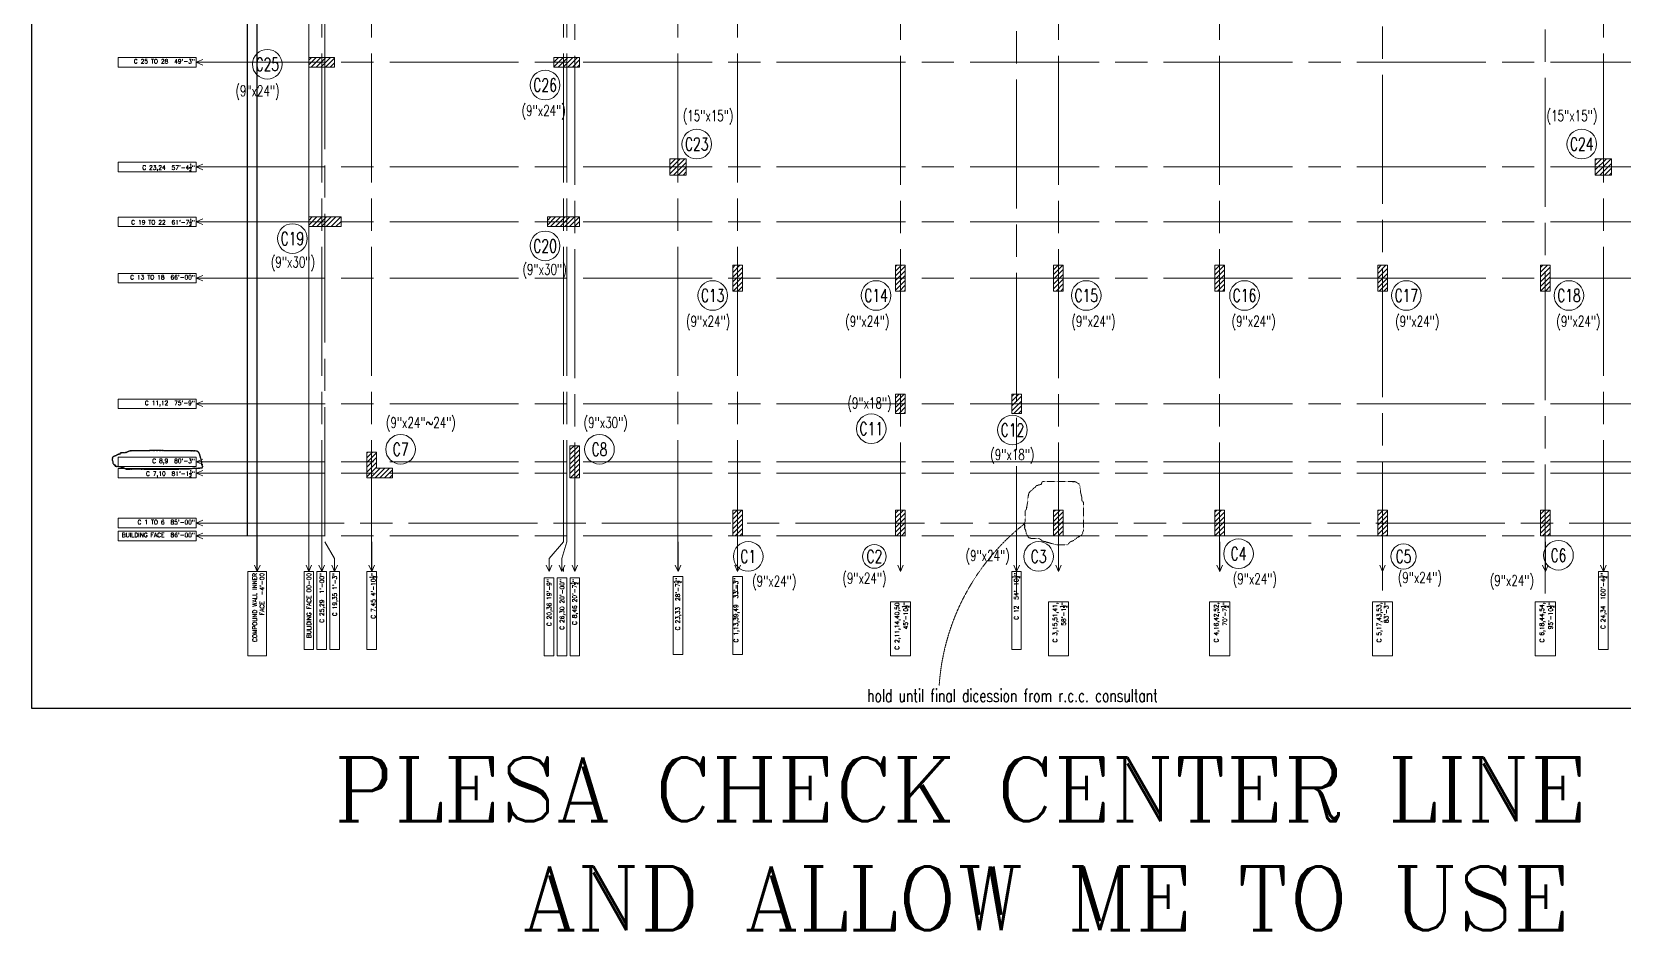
# Model space of a CAD drawing. Header units: inches. Extents: x 61991 to 161106, y 29687 to 64402.
# Drawn here: x 63427 to 64908, y 44312 to 45148 of the extents above; entities that cross this region are included whole.
import ezdxf
from ezdxf.enums import TextEntityAlignment as Align

# ---------------------------------------------------------------- set-up
doc = ezdxf.new("R2010")
doc.units = ezdxf.units.IN
doc.header["$MEASUREMENT"] = 0
doc.linetypes.add('ACAD_ISO08W100', pattern=[36, 24, -3, 6, -3])
doc.linetypes.add('DASHED2', pattern=[0.375, 0.25, -0.125])
doc.layers.add('BAL', color=7, linetype='DASHED2', lineweight=15)
doc.layers.add('S-BEAM', color=7, linetype='Continuous', lineweight=15)
doc.styles.add('romanc.shx', font='romanc.shx')
doc.styles.add('ROMANS', font='R.SHX', dxfattribs={"width": 0.7})
pattern_1 = [(45, (-1877510.3718, 524229.6493), (-2.209708691, 2.209708691), [])]

msp = doc.modelspace()

# ---------------------------------------------------------------- hatches: boundary and pattern name
at = {"layer": 'S-BEAM'}
h = msp.add_hatch(dxfattribs=at)
h.set_pattern_fill('ANSI31', color=256, scale=25)
h.set_pattern_definition(pattern_1)
h.paths.add_polyline_path([(63708.61969, 45124.32113), (63708.61969, 45115.32113), (63684.61969, 45115.32113), (63684.61969, 45124.32113)])
h = msp.add_hatch(dxfattribs=at)
h.set_pattern_fill('ANSI31', color=256, scale=25)
h.set_pattern_definition(pattern_1)
h.paths.add_polyline_path([(63936.61969, 45124.32113), (63936.61969, 45115.32113), (63912.61969, 45115.32113), (63912.61969, 45124.32113)])
h = msp.add_hatch(dxfattribs=at)
h.set_pattern_fill('ANSI31', color=256, scale=25)
h.set_pattern_definition(pattern_1)
h.paths.add_polyline_path([(64035.61969, 45014.82113), (64020.61969, 45014.82113), (64020.61969, 45029.82113), (64035.61969, 45029.82113)])
h = msp.add_hatch(dxfattribs=at)
h.set_pattern_fill('ANSI31', color=256, scale=25)
h.set_pattern_definition(pattern_1)
h.paths.add_polyline_path([(64881.61969, 45014.82113), (64896.61969, 45014.82113), (64896.61969, 45029.82113), (64881.61969, 45029.82113)])
h = msp.add_hatch(dxfattribs=at)
h.set_pattern_fill('ANSI31', color=256, scale=25)
h.set_pattern_definition([(45, (-1877732.3718, 524229.6493), (-2.209708691, 2.209708691), [])])
h.paths.add_polyline_path([(63714.61969, 44975.82113), (63714.61969, 44966.82113), (63684.61969, 44966.82113), (63684.61969, 44975.82113)])
h = msp.add_hatch(dxfattribs=at)
h.set_pattern_fill('ANSI31', color=256, scale=25)
h.set_pattern_definition(pattern_1)
h.paths.add_polyline_path([(63936.61969, 44975.82113), (63936.61969, 44966.82113), (63906.61969, 44966.82113), (63906.61969, 44975.82113)])
h = msp.add_hatch(dxfattribs=at)
h.set_pattern_fill('ANSI31', color=256, scale=25)
h.set_pattern_definition(pattern_1)
h.paths.add_polyline_path([(64079.11969, 44906.82113), (64088.11969, 44906.82113), (64088.11969, 44930.82113), (64079.11969, 44930.82113)])
h = msp.add_hatch(dxfattribs=at)
h.set_pattern_fill('ANSI31', color=256, scale=25)
h.set_pattern_definition(pattern_1)
h.paths.add_polyline_path([(64230.61969, 44906.82113), (64239.61969, 44906.82113), (64239.61969, 44930.82113), (64230.61969, 44930.82113)])
h = msp.add_hatch(dxfattribs=at)
h.set_pattern_fill('ANSI31', color=256, scale=25)
h.set_pattern_definition(pattern_1)
h.paths.add_polyline_path([(64377.61969, 44906.82113), (64386.61969, 44906.82113), (64386.61969, 44930.82113), (64377.61969, 44930.82113)])
h = msp.add_hatch(dxfattribs=at)
h.set_pattern_fill('ANSI31', color=256, scale=25)
h.set_pattern_definition(pattern_1)
h.paths.add_polyline_path([(64527.61969, 44906.82113), (64536.61969, 44906.82113), (64536.61969, 44930.82113), (64527.61969, 44930.82113)])
h = msp.add_hatch(dxfattribs=at)
h.set_pattern_fill('ANSI31', color=256, scale=25)
h.set_pattern_definition(pattern_1)
h.paths.add_polyline_path([(64679.11969, 44906.82113), (64688.11969, 44906.82113), (64688.11969, 44930.82113), (64679.11969, 44930.82113)])
h = msp.add_hatch(dxfattribs=at)
h.set_pattern_fill('ANSI31', color=256, scale=25)
h.set_pattern_definition(pattern_1)
h.paths.add_polyline_path([(64830.61969, 44906.82113), (64839.61969, 44906.82113), (64839.61969, 44930.82113), (64830.61969, 44930.82113)])
h = msp.add_hatch(dxfattribs=at)
h.set_pattern_fill('ANSI31', color=256, scale=25)
h.set_pattern_definition([(45, (-1877657.3718, 524229.6493), (-2.209708691, 2.209708691), [])])
h.paths.add_polyline_path([(64230.61969, 44792.82113), (64239.61969, 44792.82113), (64239.61969, 44810.82113), (64230.61969, 44810.82113)])
h = msp.add_hatch(dxfattribs=at)
h.set_pattern_fill('ANSI31', color=256, scale=25)
h.set_pattern_definition([(45, (-1877546.3718, 524229.6493), (-2.209708691, 2.209708691), [])])
h.paths.add_polyline_path([(64347.61969, 44792.82113), (64338.61969, 44792.82113), (64338.61969, 44810.82113), (64347.61969, 44810.82113)])
h = msp.add_hatch(dxfattribs=at)
h.set_pattern_fill('ANSI31', color=256, scale=25)
h.set_pattern_definition([(45, (-1877662.0392, 524289.6493), (-2.209708691, 2.209708691), [])])
h.paths.add_polyline_path([(63927.61969, 44732.82113), (63936.61969, 44732.82113), (63936.61969, 44762.82113), (63927.61969, 44762.82113)])
h = msp.add_hatch(dxfattribs=at)
h.set_pattern_fill('ANSI31', color=256, scale=25)
h.set_pattern_definition(pattern_1)
h.paths.add_polyline_path([(63747.61969, 44756.82113), (63738.61969, 44756.82113), (63738.61969, 44732.82113), (63762.61969, 44732.82113), (63762.61969, 44741.82113), (63747.61969, 44741.82113)])
h = msp.add_hatch(dxfattribs=at)
h.set_pattern_fill('ANSI31', color=256, scale=25)
h.set_pattern_definition(pattern_1)
h.paths.add_polyline_path([(64079.11969, 44678.82113), (64088.11969, 44678.82113), (64088.11969, 44702.82113), (64079.11969, 44702.82113)])
h = msp.add_hatch(dxfattribs=at)
h.set_pattern_fill('ANSI31', color=256, scale=25)
h.set_pattern_definition(pattern_1)
h.paths.add_polyline_path([(64230.61969, 44678.82113), (64239.61969, 44678.82113), (64239.61969, 44702.82113), (64230.61969, 44702.82113)])
h = msp.add_hatch(dxfattribs=at)
h.set_pattern_fill('ANSI31', color=256, scale=25)
h.set_pattern_definition(pattern_1)
h.paths.add_polyline_path([(64377.61969, 44678.82113), (64386.61969, 44678.82113), (64386.61969, 44702.82113), (64377.61969, 44702.82113)])
h = msp.add_hatch(dxfattribs=at)
h.set_pattern_fill('ANSI31', color=256, scale=25)
h.set_pattern_definition(pattern_1)
h.paths.add_polyline_path([(64527.61969, 44678.82113), (64536.61969, 44678.82113), (64536.61969, 44702.82113), (64527.61969, 44702.82113)])
h = msp.add_hatch(dxfattribs=at)
h.set_pattern_fill('ANSI31', color=256, scale=25)
h.set_pattern_definition(pattern_1)
h.paths.add_polyline_path([(64679.11969, 44678.82113), (64688.11969, 44678.82113), (64688.11969, 44702.82113), (64679.11969, 44702.82113)])
h = msp.add_hatch(dxfattribs=at)
h.set_pattern_fill('ANSI31', color=256, scale=25)
h.set_pattern_definition(pattern_1)
h.paths.add_polyline_path([(64830.61969, 44678.82113), (64839.61969, 44678.82113), (64839.61969, 44702.82113), (64830.61969, 44702.82113)])

# ---------------------------------------------------------------- linework, layer by layer
at = {"color": 2}
for p, q in [((63636.59191, 44645.72489), (63636.59191, 45847.85345)), ((63627.61969, 44678.82113), (63627.61969, 45815.82113)), ((63636.61969, 44678.82113), (63636.61969, 45806.82113))]:
    msp.add_line(p, q, dxfattribs=at)
msp.add_lwpolyline([(63426.89626, 45951.65047), (65463.27705, 45951.65047), (65463.27705, 44518.06848), (63426.89626, 44518.06848)], close=True)
at = {"layer": 'BAL', "color": 6, "flags": 128}
msp.add_lwpolyline([(64360.83985, 44723.90857, 0.52056705), (64360.0476, 44723.90857, 0.52056705), (64359.45726, 44723.32812, 0.52056705), (64358.93705, 44722.81662, 0.52056705), (64358.50988, 44722.39661, 0.52056705), (64358.03828, 44721.9329, 0.52056705), (64357.67903, 44721.57966, 0.52056705), (64357.23186, 44721.13998, 0.52056705), (64356.70967, 44720.83646, 0.52056705), (64356.24924, 44720.47985, 0.52056705), (64355.81638, 44720.1446, 0.52056705), (64355.40141, 44719.73311, 0.52056705), (64355.38193, 44719.29432, 0.52056705), (64354.82506, 44719.01611, 0.52056705), (64354.68252, 44718.31059, 0.52056705), (64354.55882, 44717.69838, 0.52056705), (64354.28845, 44717.12782, 0.52056705), (64354.21876, 44716.45247, 0.52056705), (64354.1343, 44715.63404, 0.52056705), (64354.04759, 44715.10538, 0.52056705), (64353.92515, 44714.35893, 0.52056705), (64353.79212, 44713.54797, 0.52056705), (64353.70474, 44713.01524, 0.52056705), (64353.70416, 44712.21654, 0.52056705), (64353.70378, 44711.69503, 0.52056705), (64353.70342, 44711.19046, 0.52056705), (64353.70294, 44710.53324, 0.52056705), (64353.4612, 44709.78165, 0.52056705), (64353.32359, 44709.07516, 0.52056705), (64353.18033, 44708.33964, 0.52056705), (64353.06376, 44707.74112, 0.52056705), (64352.90972, 44706.95029, 0.52056705), (64352.82176, 44706.43057, 0.52056705), (64352.707, 44705.75248, 0.52056705), (64352.59873, 44705.11276, 0.52056705), (64352.47872, 44704.40366, 0.52056705), (64352.30258, 44703.8356, 0.52056705), (64352.0952, 44703.16675, 0.52056705), (64351.79647, 44702.51628, 0.52056705), (64351.30836, 44702.18143, 0.52056705), (64351.23027, 44701.60313, 0.52056705), (64351.18351, 44701.25686, 0.52056705), (64351.18351, 44700.47788, 0.52056705), (64351.18351, 44699.70242, 0.52056705), (64351.18351, 44699.16054, 0.52056705), (64351.18351, 44698.56306, 0.52056705), (64351.18351, 44697.8394, 0.52056705), (64351.18351, 44697.24093, 0.52056705), (64351.18351, 44696.62878, 0.52056705), (64351.18351, 44696.00157, 0.52056705), (64351.18351, 44695.30439, 0.52056705), (64351.18351, 44694.5278, 0.52056705), (64351.18351, 44693.95649, 0.52056705), (64351.18351, 44693.42585, 0.52056705), (64351.18351, 44692.92571, 0.52056705), (64351.18351, 44692.27565, 0.52056705), (64350.79592, 44691.66011, 0.52056705), (64350.77413, 44691.05857, 0.52056705), (64350.76755, 44690.34852, 0.52056705), (64350.76505, 44689.80731, 0.52056705), (64350.76368, 44689.09358, 0.52056705), (64350.76368, 44688.45804, 0.52056705), (64350.76368, 44687.71238, 0.52056705), (64350.76368, 44687.41414, 0.52056705), (64350.76368, 44686.74106, 0.52056705), (64350.76368, 44686.11201, 0.52056705), (64350.92921, 44685.63309, 0.52056705), (64351.13539, 44685.03652, 0.52056705), (64351.48035, 44684.62467, 0.52056705), (64351.58649, 44684.13594, 0.52056705), (64351.74354, 44683.65553, 0.52056705), (64351.9087, 44683.15031, 0.52056705), (64352.17928, 44682.54812, 0.52056705), (64352.29237, 44681.75693, 0.52056705), (64352.40765, 44680.95047, 0.52056705), (64352.71367, 44680.50186, 0.52056705), (64353.01302, 44679.94546, 0.52056705), (64353.30552, 44679.37089, 0.52056705), (64353.61409, 44678.76475, 0.52056705), (64353.95466, 44678.09576, 0.52056705), (64354.34067, 44677.60368, 0.52056705), (64354.93384, 44677.21833, 0.52056705), (64355.5416, 44677.08094, 0.52056705), (64356.23074, 44676.821, 0.52056705), (64356.79517, 44676.60811, 0.52056705), (64357.30948, 44676.53285, 0.52056705), (64357.96129, 44676.52401, 0.52056705), (64358.49151, 44676.51682, 0.52056705), (64359.29797, 44676.51452, 0.52056705), (64359.81099, 44676.51306, 0.52056705), (64360.60614, 44676.5108, 0.52056705), (64361.14274, 44676.50927, 0.52056705), (64361.83665, 44676.50816, 0.52056705), (64362.62309, 44676.50786, 0.52056705), (64363.16526, 44676.50782, 0.52056705), (64363.94565, 44676.50776, 0.52056705), (64364.4949, 44676.2969, 0.52056705), (64365.05205, 44675.9336, 0.52056705), (64365.46968, 44675.58759, 0.52056705), (64366.05676, 44675.34779, 0.52056705), (64366.49324, 44675.0057, 0.52056705), (64366.71259, 44674.42369, 0.52056705), (64367.16681, 44674.19096, 0.52056705), (64367.84085, 44674.04743, 0.52056705), (64368.59229, 44673.88742, 0.52056705), (64369.29374, 44673.73806, 0.52056705), (64369.92811, 44673.60298, 0.52056705), (64370.57022, 44673.39724, 0.52056705), (64371.08431, 44673.23253, 0.52056705), (64371.77829, 44672.91452, 0.52056705), (64372.30825, 44672.85629, 0.52056705), (64372.99811, 44672.7805, 0.52056705), (64373.5445, 44672.58042, 0.52056705), (64374.16319, 44672.35387, 0.52056705), (64374.87916, 44672.00739, 0.52056705), (64375.55582, 44671.93572, 0.52056705), (64376.29036, 44671.91068, 0.52056705), (64377.0289, 44671.5614, 0.52056705), (64377.57847, 44671.48199, 0.52056705), (64378.2184, 44671.17625, 0.52056705), (64378.85518, 44670.86136, 0.52056705), (64379.64727, 44670.72321, 0.52056705), (64380.20502, 44670.70071, 0.52056705), (64380.90996, 44670.67227, 0.52056705), (64381.59324, 44670.64471, 0.52056705), (64382.32766, 44670.63815, 0.52056705), (64383.00942, 44670.63685, 0.52056705), (64383.5491, 44670.63581, 0.52056705), (64384.2686, 44670.63516, 0.52056705), (64384.83327, 44670.63511, 0.52056705), (64385.60751, 44670.6351, 0.52056705), (64386.29587, 44670.63509, 0.52056705), (64387.10409, 44670.63508, 0.52056705), (64387.61913, 44670.63508, 0.52056705), (64388.37025, 44670.63508, 0.52056705), (64388.8712, 44670.63508, 0.52056705), (64389.70029, 44670.63508, 0.52056705), (64390.39944, 44670.84946, 0.52056705), (64391.03174, 44671.04334, 0.52056705), (64391.27638, 44671.499, 0.52056705), (64391.64503, 44671.93147, 0.52056705), (64392.14721, 44672.52057, 0.52056705), (64392.57211, 44672.95818, 0.52056705), (64392.987, 44673.38549, 0.52056705), (64393.68548, 44673.67053, 0.52056705), (64394.31462, 44673.92728, 0.52056705), (64394.85927, 44674.14956, 0.52056705), (64395.44152, 44674.38717, 0.52056705), (64396.01957, 44674.62307, 0.52056705), (64396.45209, 44674.95902, 0.52056705), (64397.05138, 44675.42449, 0.52056705), (64397.48601, 44675.77061, 0.52056705), (64397.93071, 44676.12476, 0.52056705), (64398.50411, 44676.5814, 0.52056705), (64398.97032, 44676.95267, 0.52056705), (64399.36506, 44677.26702, 0.52056705), (64400.0336, 44677.60675, 0.52056705), (64400.55388, 44677.87113, 0.52056705), (64401.20399, 44678.20148, 0.52056705), (64401.87379, 44678.54185, 0.52056705), (64402.42274, 44678.8208, 0.52056705), (64403.03799, 44679.28793, 0.52056705), (64403.41903, 44679.76489, 0.52056705), (64403.83848, 44680.28994, 0.52056705), (64404.31028, 44680.88051, 0.52056705), (64404.41025, 44681.44038, 0.52056705), (64404.64566, 44682.20708, 0.52056705), (64404.84124, 44682.84408, 0.52056705), (64405.07808, 44683.61542, 0.52056705), (64405.28387, 44684.28566, 0.52056705), (64405.32367, 44684.98122, 0.52056705), (64405.33385, 44685.60413, 0.52056705), (64405.33619, 44686.40026, 0.52056705), (64405.33772, 44686.92256, 0.52056705), (64405.34006, 44687.71945, 0.52056705), (64405.34168, 44688.26844, 0.52056705), (64405.34187, 44688.88335, 0.52056705), (64405.34212, 44689.66945, 0.52056705), (64405.34234, 44690.36316, 0.52056705), (64405.34252, 44690.93151, 0.52056705), (64405.34275, 44691.65571, 0.52056705), (64405.34275, 44692.40152, 0.52056705), (64405.34275, 44692.95477, 0.52056705), (64405.34275, 44693.5844, 0.52056705), (64405.34275, 44694.34716, 0.52056705), (64405.34275, 44694.90366, 0.52056705), (64405.34275, 44695.45482, 0.52056705), (64405.34275, 44696.21325, 0.52056705), (64405.34277, 44697.02454, 0.52056705), (64405.34279, 44697.6834, 0.52056705), (64405.34281, 44698.46569, 0.52056705), (64405.34283, 44699.01029, 0.52056705), (64405.34284, 44699.67199, 0.52056705), (64405.34286, 44700.21942, 0.52056705), (64405.34286, 44700.92637, 0.52056705), (64405.34286, 44701.60635, 0.52056705), (64405.34286, 44702.13195, 0.52056705), (64405.34286, 44702.9434, 0.52056705), (64405.34287, 44703.60366, 0.52056705), (64405.34287, 44704.21996, 0.52056705), (64405.34287, 44704.73124, 0.52056705), (64405.34287, 44705.35156, 0.52056705), (64405.34287, 44705.87779, 0.52056705), (64405.34287, 44706.64717, 0.52056705), (64405.34287, 44707.29997, 0.52056705), (64405.34287, 44708.11244, 0.52056705), (64405.34287, 44708.85553, 0.52056705), (64405.34287, 44709.55482, 0.52056705), (64405.34287, 44710.35542, 0.52056705), (64404.61002, 44710.67509, 0.52056705), (64404.28223, 44711.34022, 0.52056705), (64403.96931, 44711.96862, 0.52056705), (64403.743, 44712.42311, 0.52056705), (64403.72031, 44713.18713, 0.52056705), (64403.70125, 44713.82904, 0.52056705), (64403.68484, 44714.38179, 0.52056705), (64403.6691, 44714.912, 0.52056705), (64403.41443, 44715.52653, 0.52056705), (64403.32595, 44716.17478, 0.52056705), (64403.25457, 44716.6978, 0.52056705), (64403.06475, 44717.47239, 0.52056705), (64402.92333, 44718.04948, 0.52056705), (64402.7537, 44718.73017, 0.52056705), (64402.57223, 44719.45834, 0.52056705), (64402.48862, 44720.21085, 0.52056705), (64402.4221, 44720.80963, 0.52056705), (64402.41374, 44721.46696, 0.52056705), (64402.40492, 44722.16053, 0.52056705), (64402.40435, 44722.74623, 0.52056705), (64402.11846, 44723.2517, 0.52056705), (64402.05178, 44723.99456, 0.52056705), (64402.02413, 44724.8174, 0.52056705), (64402.00441, 44725.40434, 0.52056705), (64401.76034, 44725.97057, 0.52056705), (64401.6489, 44726.46756, 0.52056705), (64401.31691, 44726.99196, 0.52056705), (64400.80097, 44727.22927, 0.52056705), (64400.11295, 44727.57071, 0.52056705), (64399.71088, 44727.90126, 0.52056705), (64399.28467, 44728.29925, 0.52056705), (64398.59403, 44728.71081, 0.52056705), (64398.06851, 44729.13405, 0.52056705), (64397.45017, 44729.16871, 0.52056705), (64396.6619, 44729.21291, 0.52056705), (64395.8847, 44729.25648, 0.52056705), (64395.30026, 44729.28925, 0.52056705), (64394.79904, 44729.31735, 0.52056705), (64394.14105, 44729.35424, 0.52056705), (64393.53692, 44729.3575, 0.52056705), (64392.94306, 44729.3607, 0.52056705), (64392.20949, 44729.36103, 0.52056705), (64391.46894, 44729.36137, 0.52056705), (64390.82057, 44729.36167, 0.52056705), (64390.16797, 44729.36169, 0.52056705), (64389.39777, 44729.36171, 0.52056705), (64388.79652, 44729.36173, 0.52056705), (64388.14927, 44729.36175, 0.52056705), (64387.35471, 44729.36175, 0.52056705), (64386.71145, 44729.36175, 0.52056705), (64386.13054, 44729.36175, 0.52056705), (64385.37572, 44729.36175, 0.52056705), (64384.87264, 44729.36175, 0.52056705), (64384.29106, 44729.36175, 0.52056705), (64383.4696, 44729.36175, 0.52056705), (64382.93455, 44729.36175, 0.52056705), (64382.31286, 44729.36175, 0.52056705), (64381.70959, 44729.36175, 0.52056705), (64380.99196, 44729.36175, 0.52056705), (64380.34054, 44729.36175, 0.52056705), (64379.5388, 44729.36175, 0.52056705), (64378.91489, 44729.36175, 0.52056705), (64378.13611, 44729.36175, 0.52056705), (64377.51327, 44729.36175, 0.52056705), (64377.01242, 44729.36175, 0.52056705), (64376.20992, 44729.36175, 0.52056705), (64375.40284, 44729.36175, 0.52056705), (64374.70276, 44729.36175, 0.52056705), (64373.88287, 44729.36175, 0.52056705), (64373.19094, 44729.36175, 0.52056705), (64372.51835, 44729.36175, 0.52056705), (64371.94659, 44729.36175, 0.52056705), (64371.27535, 44729.36175, 0.52056705), (64370.73011, 44729.36175, 0.52056705), (64370.16955, 44729.36175, 0.52056705), (64369.52555, 44729.36175, 0.52056705), (64368.78929, 44729.36175, 0.52056705), (64368.08474, 44729.36175, 0.52056705), (64367.44372, 44729.07789, 0.52056705), (64366.87109, 44728.97094, 0.52056705), (64366.73438, 44728.19815, 0.52056705), (64366.49407, 44727.46248, 0.52056705), (64366.13921, 44726.79454, 0.52056705), (64365.76463, 44726.41688, 0.52056705), (64365.29568, 44726.62778, 0.52056705), (64364.56688, 44726.36989, 0.52056705), (64364.05246, 44726.25821, 0.52056705), (64363.40201, 44726.02736, 0.52056705), (64362.72768, 44725.83428, 0.52056705), (64362.05688, 44725.6601, 0.52056705), (64361.36722, 44725.20236, 0.52056705), (64360.86767, 44724.72112, 0.52056705)], format="xyb", close=True, dxfattribs=at)
at = {"layer": 'BAL'}
msp.add_arc((64479.93982, 44525.71175), 209.26238, 128.11735542, 176.29126528, dxfattribs=at)
at = {"layer": 'Defpoints', "color": 6, "flags": 128}
msp.add_lwpolyline([(63508.15826, 44754.65182, 0.52056705), (63507.34643, 44754.65182, 0.52056705), (63506.86953, 44754.20993, 0.52056705), (63506.17826, 44754.18082, 0.52056705), (63505.56865, 44753.64797, 0.52056705), (63505.13655, 44753.36106, 0.52056705), (63504.44372, 44753.16104, 0.52056705), (63503.85895, 44752.9171, 0.52056705), (63503.20651, 44752.73789, 0.52056705), (63502.63574, 44752.42302, 0.52056705), (63502.17342, 44752.05372, 0.52056705), (63502.02952, 44751.73148, 0.52056705), (63501.94045, 44750.93125, 0.52056705), (63501.85656, 44750.25523, 0.52056705), (63501.84255, 44749.46256, 0.52056705), (63501.97638, 44748.97338, 0.52056705), (63502.16804, 44748.39768, 0.52056705), (63502.36212, 44747.81471, 0.52056705), (63502.36212, 44747.03166, 0.52056705), (63502.77734, 44746.31954, 0.52056705), (63503.09429, 44745.57604, 0.52056705), (63503.65316, 44745.10487, 0.52056705), (63504.21779, 44744.9669, 0.52056705), (63504.74797, 44744.58346, 0.52056705), (63504.22486, 44744.14849, 0.52056705), (63504.89354, 44743.93771, 0.52056705), (63505.50744, 44743.74419, 0.52056705), (63506.2293, 44743.74419, 0.52056705), (63506.74235, 44743.74419, 0.52056705), (63507.41215, 44743.64369, 0.52056705), (63507.98653, 44743.55751, 0.52056705), (63508.48795, 44743.48227, 0.52056705), (63509.29896, 44743.32193, 0.52056705), (63510.01709, 44743.17994, 0.52056705), (63510.71383, 44742.99838, 0.52056705), (63511.21915, 44742.84399, 0.52056705), (63511.8815, 44742.69558, 0.52056705), (63512.51007, 44742.39108, 0.52056705), (63513.21005, 44741.98399, 0.52056705), (63513.76705, 44741.6271, 0.52056705), (63514.30375, 44741.34928, 0.52056705), (63514.89306, 44741.1251, 0.52056705), (63515.70883, 44741.25221, 0.52056705), (63516.44104, 44741.26642, 0.52056705), (63517.15386, 44741.26886, 0.52056705), (63517.76786, 44741.26892, 0.52056705), (63518.52134, 44741.26893, 0.52056705), (63519.07007, 44741.26893, 0.52056705), (63519.8546, 44741.41932, 0.52056705), (63520.65578, 44741.49774, 0.52056705), (63521.33265, 44741.564, 0.52056705), (63521.99276, 44741.56765, 0.52056705), (63522.57279, 44741.56904, 0.52056705), (63523.33042, 44741.56975, 0.52056705), (63524.03695, 44741.56989, 0.52056705), (63524.71551, 44741.57003, 0.52056705), (63525.36545, 44741.57017, 0.52056705), (63525.93269, 44741.57018, 0.52056705), (63526.61313, 44741.43187, 0.52056705), (63527.33962, 44741.28654, 0.52056705), (63527.94741, 44741.27106, 0.52056705), (63528.5284, 44741.26958, 0.52056705), (63529.20908, 44741.26895, 0.52056705), (63529.84448, 44741.26894, 0.52056705), (63530.4098, 44741.26893, 0.52056705), (63530.96179, 44741.26893, 0.52056705), (63531.61332, 44741.26893, 0.52056705), (63532.13408, 44741.22262, 0.52056705), (63532.6407, 44741.17758, 0.52056705), (63533.2373, 44741.12453, 0.52056705), (63533.74666, 44741.12226, 0.52056705), (63534.49157, 44741.11894, 0.52056705), (63535.24164, 44741.11869, 0.52056705), (63535.79934, 44741.1185, 0.52056705), (63536.37419, 44741.1183, 0.52056705), (63537.06464, 44741.11824, 0.52056705), (63537.65073, 44741.11819, 0.52056705), (63538.39675, 44741.11818, 0.52056705), (63539.21511, 44741.11817, 0.52056705), (63540.02714, 44741.11817, 0.52056705), (63540.72991, 44741.11817, 0.52056705), (63541.4586, 44741.11817, 0.52056705), (63542.26987, 44741.11817, 0.52056705), (63542.77315, 44741.11817, 0.52056705), (63543.28396, 44741.11817, 0.52056705), (63544.03796, 44741.11817, 0.52056705), (63544.61063, 44741.11817, 0.52056705), (63545.16078, 44741.11817, 0.52056705), (63545.72847, 44741.11817, 0.52056705), (63546.52689, 44741.11817, 0.52056705), (63547.19841, 44741.11817, 0.52056705), (63547.75406, 44741.11817, 0.52056705), (63548.36398, 44741.11817, 0.52056705), (63548.93498, 44741.11817, 0.52056705), (63549.70472, 44741.11817, 0.52056705), (63550.41649, 44741.11817, 0.52056705), (63551.12977, 44741.11817, 0.52056705), (63551.82383, 44741.11817, 0.52056705), (63552.40026, 44741.11817, 0.52056705), (63553.02822, 44741.11817, 0.52056705), (63553.75196, 44741.11817, 0.52056705), (63554.5736, 44741.11817, 0.52056705), (63555.3224, 44741.11817, 0.52056705), (63555.95248, 44741.11817, 0.52056705), (63556.47936, 44741.11817, 0.52056705), (63557.00172, 44741.11817, 0.52056705), (63557.78122, 44741.11817, 0.52056705), (63558.33013, 44741.11817, 0.52056705), (63558.91888, 44741.11817, 0.52056705), (63559.58727, 44741.11817, 0.52056705), (63560.23383, 44741.11817, 0.52056705), (63560.98599, 44741.11817, 0.52056705), (63561.70174, 44741.11817, 0.52056705), (63562.29841, 44741.11817, 0.52056705), (63562.92392, 44741.11817, 0.52056705), (63563.68375, 44741.23856, 0.52056705), (63564.43106, 44741.35697, 0.52056705), (63565.09416, 44741.39854, 0.52056705), (63565.85323, 44741.41319, 0.52056705), (63566.44627, 44741.41591, 0.52056705), (63566.98048, 44741.41837, 0.52056705), (63567.49569, 44741.41946, 0.52056705), (63568.15154, 44741.41954, 0.52056705), (63568.81827, 44741.41956, 0.52056705), (63569.56793, 44741.41956, 0.52056705), (63570.26528, 44741.41956, 0.52056705), (63571.04568, 44741.41956, 0.52056705), (63571.72232, 44741.56166, 0.52056705), (63572.54949, 44741.5681, 0.52056705), (63573.1403, 44741.56952, 0.52056705), (63573.76984, 44741.57, 0.52056705), (63574.27357, 44741.70659, 0.52056705), (63574.99567, 44741.71742, 0.52056705), (63575.61035, 44741.72057, 0.52056705), (63576.16697, 44741.82215, 0.52056705), (63576.78973, 44741.99444, 0.52056705), (63577.46342, 44742.0864, 0.52056705), (63578.14281, 44742.14051, 0.52056705), (63578.86337, 44742.1636, 0.52056705), (63579.42931, 44742.16678, 0.52056705), (63580.11796, 44742.17065, 0.52056705), (63580.67801, 44742.17211, 0.52056705), (63581.4518, 44742.17276, 0.52056705), (63582.27638, 44742.17285, 0.52056705), (63582.8203, 44742.17285, 0.52056705), (63583.5224, 44742.29652, 0.52056705), (63584.13542, 44742.31846, 0.52056705), (63584.86437, 44742.32349, 0.52056705), (63585.46459, 44742.46909, 0.52056705), (63585.73512, 44743.10494, 0.52056705), (63585.66427, 44743.84374, 0.52056705), (63585.27914, 44744.55805, 0.52056705), (63585.12395, 44745.1575, 0.52056705), (63584.97832, 44745.72005, 0.52056705), (63584.88805, 44746.49434, 0.52056705), (63584.88805, 44747.25434, 0.52056705), (63584.88805, 44747.98642, 0.52056705), (63584.63332, 44748.53838, 0.52056705), (63584.51199, 44749.05596, 0.52056705), (63584.47203, 44749.59439, 0.52056705), (63584.24931, 44750.32396, 0.52056705), (63584.0281, 44751.04856, 0.52056705), (63583.8621, 44751.69474, 0.52056705), (63583.6834, 44752.39035, 0.52056705), (63583.33039, 44752.99032, 0.52056705), (63583.11695, 44753.76568, 0.52056705), (63582.95466, 44754.27526, 0.52056705), (63582.78647, 44755.05998, 0.52056705), (63582.52952, 44755.60597, 0.52056705), (63582.29225, 44756.18425, 0.52056705), (63581.79342, 44756.70645, 0.52056705), (63581.43089, 44757.0724, 0.52056705), (63580.96564, 44757.53731, 0.52056705), (63580.45418, 44757.66751, 0.52056705), (63579.83491, 44757.79505, 0.52056705), (63579.33188, 44757.8399, 0.52056705), (63578.80936, 44757.84134, 0.52056705), (63577.99515, 44757.84242, 0.52056705), (63577.33804, 44757.84246, 0.52056705), (63576.51964, 44757.84247, 0.52056705), (63576.0017, 44757.84248, 0.52056705), (63575.36796, 44757.84248, 0.52056705), (63574.82369, 44757.84248, 0.52056705), (63574.26356, 44757.84248, 0.52056705), (63573.74046, 44757.93616, 0.52056705), (63573.10871, 44757.9624, 0.52056705), (63572.54286, 44757.9859, 0.52056705), (63571.84624, 44757.99063, 0.52056705), (63571.12008, 44757.99063, 0.52056705), (63570.58178, 44757.99063, 0.52056705), (63569.86285, 44757.99063, 0.52056705), (63569.29965, 44757.99063, 0.52056705), (63568.62479, 44757.99063, 0.52056705), (63567.81211, 44757.99063, 0.52056705), (63567.21488, 44757.99063, 0.52056705), (63566.62936, 44757.99063, 0.52056705), (63565.9876, 44757.99063, 0.52056705), (63565.16361, 44757.99063, 0.52056705), (63564.37695, 44757.99063, 0.52056705), (63563.58796, 44757.99063, 0.52056705), (63562.93728, 44757.99063, 0.52056705), (63562.2417, 44757.99063, 0.52056705), (63561.41393, 44757.99063, 0.52056705), (63560.73871, 44757.99176, 0.52056705), (63560.00677, 44757.99298, 0.52056705), (63559.40067, 44757.99298, 0.52056705), (63558.86986, 44757.99298, 0.52056705), (63558.27027, 44757.99298, 0.52056705), (63557.64441, 44757.99298, 0.52056705), (63556.91426, 44757.99298, 0.52056705), (63556.22396, 44757.99298, 0.52056705), (63555.56496, 44757.99298, 0.52056705), (63554.87912, 44757.99298, 0.52056705), (63554.32873, 44757.99317, 0.52056705), (63553.59408, 44757.99317, 0.52056705), (63553.07028, 44757.99317, 0.52056705), (63552.46161, 44757.99317, 0.52056705), (63551.73374, 44757.99321, 0.52056705), (63551.15213, 44757.99323, 0.52056705), (63550.639, 44757.99324, 0.52056705), (63549.93412, 44757.99324, 0.52056705), (63549.2936, 44758.11518, 0.52056705), (63548.68947, 44758.13434, 0.52056705), (63547.942, 44758.14223, 0.52056705), (63547.25482, 44758.14329, 0.52056705), (63546.4578, 44758.14385, 0.52056705), (63545.74858, 44758.14387, 0.52056705), (63545.09061, 44758.14387, 0.52056705), (63544.40123, 44758.14387, 0.52056705), (63543.70547, 44758.14387, 0.52056705), (63543.0266, 44758.14387, 0.52056705), (63542.39105, 44758.14387, 0.52056705), (63541.57702, 44758.14387, 0.52056705), (63540.90847, 44758.14387, 0.52056705), (63540.10465, 44758.14387, 0.52056705), (63539.59422, 44758.14387, 0.52056705), (63538.97289, 44758.14387, 0.52056705), (63538.21547, 44758.14387, 0.52056705), (63537.55066, 44758.14387, 0.52056705), (63536.94602, 44758.14387, 0.52056705), (63536.15258, 44758.06554, 0.52056705), (63535.44285, 44757.99547, 0.52056705), (63534.74463, 44757.99547, 0.52056705), (63534.03711, 44757.99547, 0.52056705), (63533.21347, 44757.99338, 0.52056705), (63532.45694, 44757.99331, 0.52056705), (63531.67785, 44757.99331, 0.52056705), (63530.94012, 44757.99331, 0.52056705), (63530.1123, 44757.99331, 0.52056705), (63529.42262, 44757.99331, 0.52056705), (63528.64036, 44757.99326, 0.52056705), (63527.88907, 44757.99324, 0.52056705), (63527.11372, 44757.99324, 0.52056705), (63526.40337, 44757.99324, 0.52056705), (63525.7466, 44757.99324, 0.52056705), (63524.98724, 44757.99324, 0.52056705), (63524.42456, 44757.99324, 0.52056705), (63523.91015, 44757.99324, 0.52056705), (63523.226, 44757.99324, 0.52056705), (63522.57106, 44757.99324, 0.52056705), (63521.79774, 44757.99324, 0.52056705), (63521.09876, 44757.99324, 0.52056705), (63520.32326, 44757.99324, 0.52056705), (63519.62513, 44757.85044, 0.52056705), (63518.9003, 44757.84433, 0.52056705), (63518.167, 44757.7294, 0.52056705), (63517.38815, 44757.55552, 0.52056705), (63516.78155, 44757.32143, 0.52056705), (63516.32605, 44757.11519, 0.52056705), (63515.82353, 44756.91243, 0.52056705), (63515.1374, 44756.52863, 0.52056705), (63514.4767, 44756.3408, 0.52056705), (63513.87607, 44756.1902, 0.52056705), (63513.09755, 44756.1902, 0.52056705), (63512.37985, 44756.1902, 0.52056705), (63511.77388, 44756.1902, 0.52056705), (63511.00618, 44756.1902, 0.52056705), (63510.50064, 44756.1902, 0.52056705), (63509.81072, 44756.1902, 0.52056705), (63509.81072, 44755.60279, 0.52056705), (63509.00588, 44755.60279, 0.52056705), (63509.00588, 44754.84037, 0.52056705)], format="xyb", close=True, dxfattribs=at)
at = {"layer": 'S-BEAM', "color": 8, "linetype": 'ACAD_ISO08W100', "ltscale": 5}
for p, q in [((64343.09191, 44623.82015), (64343.09191, 45875.33687)), ((63696.59191, 45847.85345), (63696.59191, 44645.71422)), ((63699.59191, 44678.82113), (63699.59191, 45847.85345)), ((63743.09191, 45847.85345), (63743.09191, 44645.71422)), ((63921.59191, 45847.85345), (63921.59191, 44673.24589)), ((63924.59191, 45847.85345), (63924.59191, 44673.18191)), ((63932.09191, 44645.71422), (63932.09191, 45847.85345)), ((64028.09191, 45847.85345), (64028.09191, 44645.71422)), ((64083.59191, 45847.85345), (64083.59191, 44624.65471)), ((64235.09191, 44645.79445), (64235.09191, 45847.85345)), ((64382.09191, 44645.79445), (64382.09191, 45847.85345)), ((64532.09191, 44645.79445), (64532.09191, 45847.85345)), ((64683.59191, 44627.9887), (64683.59191, 45847.85345)), ((64835.09191, 44625.2385), (64835.09191, 45847.85345)), ((64889.09191, 45847.85345), (64889.09191, 44645.77874)), ((63579.8614, 45119.82113), (65337.36226, 45119.82113)), ((63585.87711, 45122.40387), (63579.87711, 45119.82113)), ((63579.87711, 45119.82113), (63591.87711, 45119.82113)), ((63585.87711, 45117.2384), (63579.87711, 45119.82113)), ((63579.8614, 45022.32113), (65337.36226, 45022.32113)), ((63585.87711, 45024.90387), (63579.87711, 45022.32113)), ((63579.87711, 45022.32113), (63591.87711, 45022.32113)), ((63585.87711, 45019.7384), (63579.87711, 45022.32113)), ((63579.8614, 44971.32113), (65337.36226, 44971.32113)), ((63585.87711, 44973.90387), (63579.87711, 44971.32113)), ((63579.87711, 44971.32113), (63591.87711, 44971.32113)), ((63585.87711, 44968.7384), (63579.87711, 44971.32113)), ((63579.8614, 44918.82113), (65337.36226, 44918.82113)), ((63585.87711, 44921.40387), (63579.87711, 44918.82113)), ((63579.87711, 44918.82113), (63591.87711, 44918.82113)), ((63585.87711, 44916.2384), (63579.87711, 44918.82113)), ((63585.87711, 44804.40387), (63579.87711, 44801.82113)), ((63579.8614, 44801.82113), (65337.36226, 44801.82113)), ((63579.87711, 44801.82113), (63591.87711, 44801.82113)), ((63585.87711, 44799.2384), (63579.87711, 44801.82113)), ((63579.8614, 44747.82113), (65337.36226, 44747.82113)), ((63585.87711, 44750.40387), (63579.87711, 44747.82113)), ((63579.87711, 44747.82113), (63591.87711, 44747.82113)), ((63585.87711, 44745.2384), (63579.87711, 44747.82113)), ((63579.8614, 44737.32113), (65337.36226, 44737.32113)), ((63585.87711, 44739.90387), (63579.87711, 44737.32113)), ((63579.87711, 44737.32113), (63591.87711, 44737.32113)), ((63585.87711, 44734.7384), (63579.87711, 44737.32113)), ((65337.36226, 44690.82113), (63579.8614, 44690.82113)), ((63585.87711, 44693.40387), (63579.87711, 44690.82113)), ((63579.87711, 44690.82113), (63591.87711, 44690.82113)), ((63585.87711, 44688.2384), (63579.87711, 44690.82113)), ((63579.8614, 44678.82113), (65337.36226, 44678.82113)), ((63585.87711, 44681.40387), (63579.87711, 44678.82113)), ((63579.87711, 44678.82113), (63591.87711, 44678.82113)), ((63585.87711, 44676.2384), (63579.87711, 44678.82113)), ((63708.61969, 44657.72993), (63699.61969, 44673.27787)), ((63908.11969, 44657.72993), (63921.61969, 44673.27787)), ((63920.11969, 44657.72993), (63924.61969, 44673.27787)), ((63636.61969, 44645.72993), (63636.61969, 44657.72993)), ((63684.61969, 44645.72993), (63684.61969, 44657.72993)), ((63696.61969, 44645.72993), (63696.61969, 44657.72993)), ((63708.61969, 44645.72993), (63708.61969, 44657.72993)), ((63743.11969, 44645.72993), (63743.11969, 44657.72993)), ((63908.11969, 44645.72993), (63908.11969, 44657.72993)), ((63908.11969, 44645.72993), (63908.11969, 44657.72993)), ((63920.11969, 44645.72993), (63920.11969, 44657.72993)), ((63920.11969, 44645.72993), (63920.11969, 44657.72993)), ((63932.11969, 44645.72993), (63932.11969, 44657.72993)), ((64028.11969, 44645.72993), (64028.11969, 44657.72993)), ((64083.61969, 44645.72993), (64083.61969, 44657.72993)), ((64235.11969, 44645.72993), (64235.11969, 44657.72993)), ((64343.14746, 44645.72993), (64343.14746, 44657.72993)), ((64382.11969, 44645.72993), (64382.11969, 44657.72993)), ((64532.11969, 44645.72993), (64532.11969, 44657.72993)), ((64683.61969, 44645.72993), (64683.61969, 44657.72993)), ((64835.11969, 44645.72993), (64835.11969, 44657.72993)), ((64889.11969, 44645.72993), (64889.11969, 44657.72993)), ((63634.03695, 44651.72993), (63636.61969, 44645.72993)), ((63639.20242, 44651.72993), (63636.61969, 44645.72993)), ((63682.03695, 44651.72993), (63684.61969, 44645.72993)), ((63687.20242, 44651.72993), (63684.61969, 44645.72993)), ((63694.03695, 44651.72993), (63696.61969, 44645.72993)), ((63699.20242, 44651.72993), (63696.61969, 44645.72993)), ((63706.03695, 44651.72993), (63708.61969, 44645.72993)), ((63711.20242, 44651.72993), (63708.61969, 44645.72993)), ((63740.53695, 44651.72993), (63743.11969, 44645.72993)), ((63745.70242, 44651.72993), (63743.11969, 44645.72993)), ((63905.53695, 44651.72993), (63908.11969, 44645.72993)), ((63905.53695, 44651.72993), (63908.11969, 44645.72993)), ((63910.70242, 44651.72993), (63908.11969, 44645.72993)), ((63910.70242, 44651.72993), (63908.11969, 44645.72993)), ((63917.53695, 44651.72993), (63920.11969, 44645.72993)), ((63917.53695, 44651.72993), (63920.11969, 44645.72993)), ((63922.70242, 44651.72993), (63920.11969, 44645.72993)), ((63922.70242, 44651.72993), (63920.11969, 44645.72993)), ((63921.59191, 44649.15009), (63921.59191, 44645.71422)), ((63929.53695, 44651.72993), (63932.11969, 44645.72993)), ((63934.70242, 44651.72993), (63932.11969, 44645.72993)), ((64025.53695, 44651.72993), (64028.11969, 44645.72993)), ((64030.70242, 44651.72993), (64028.11969, 44645.72993)), ((64081.03695, 44651.72993), (64083.61969, 44645.72993)), ((64086.20242, 44651.72993), (64083.61969, 44645.72993)), ((64232.53695, 44651.72993), (64235.11969, 44645.72993)), ((64237.70242, 44651.72993), (64235.11969, 44645.72993)), ((64340.56473, 44651.72993), (64343.14746, 44645.72993)), ((64345.73019, 44651.72993), (64343.14746, 44645.72993)), ((64379.53695, 44651.72993), (64382.11969, 44645.72993)), ((64384.70242, 44651.72993), (64382.11969, 44645.72993)), ((64529.53695, 44651.72993), (64532.11969, 44645.72993)), ((64534.70242, 44651.72993), (64532.11969, 44645.72993)), ((64681.03695, 44651.72993), (64683.61969, 44645.72993)), ((64686.20242, 44651.72993), (64683.61969, 44645.72993)), ((64832.53695, 44651.72993), (64835.11969, 44645.72993)), ((64837.70242, 44651.72993), (64835.11969, 44645.72993)), ((64886.53695, 44651.72993), (64889.11969, 44645.72993)), ((64891.70242, 44651.72993), (64889.11969, 44645.72993))]:
    msp.add_line(p, q, dxfattribs=at)
at = {"layer": 'S-BEAM', "color": 8, "ltscale": 5}
msp.add_line((63684.59191, 44645.71422), (63684.59191, 45847.85345), dxfattribs=at)
at = {"layer": 'S-BEAM', "color": 1, "linetype": 'ACAD_ISO08W100', "ltscale": 5}
msp.add_line((63699.59191, 44645.71422), (63699.59191, 44645.72993), dxfattribs=at)
at = {"layer": 'S-BEAM'}
for points in [[(63507.17785, 45115.39477), (63579.87711, 45115.39477), (63579.87711, 45124.24749), (63507.17785, 45124.24749)], [(63708.61969, 45124.32113), (63708.61969, 45115.32113), (63684.61969, 45115.32113), (63684.61969, 45124.32113)], [(63936.61969, 45124.32113), (63936.61969, 45115.32113), (63912.61969, 45115.32113), (63912.61969, 45124.32113)], [(63507.17785, 45017.89477), (63579.87711, 45017.89477), (63579.87711, 45026.74749), (63507.17785, 45026.74749)], [(64020.61969, 45014.82113), (64035.61969, 45014.82113), (64035.61969, 45029.82113), (64020.61969, 45029.82113)], [(64881.61969, 45014.82113), (64896.61969, 45014.82113), (64896.61969, 45029.82113), (64881.61969, 45029.82113)], [(63507.17785, 44966.89477), (63579.87711, 44966.89477), (63579.87711, 44975.74749), (63507.17785, 44975.74749)], [(63684.61969, 44975.82113), (63684.61969, 44966.82113), (63714.61969, 44966.82113), (63714.61969, 44975.82113)], [(63906.61969, 44975.82113), (63906.61969, 44966.82113), (63936.61969, 44966.82113), (63936.61969, 44975.82113)], [(63507.17785, 44914.39477), (63579.87711, 44914.39477), (63579.87711, 44923.24749), (63507.17785, 44923.24749)], [(64079.11969, 44906.82113), (64088.11969, 44906.82113), (64088.11969, 44930.82113), (64079.11969, 44930.82113)], [(64230.61969, 44906.82113), (64239.61969, 44906.82113), (64239.61969, 44930.82113), (64230.61969, 44930.82113)], [(64377.61969, 44906.82113), (64386.61969, 44906.82113), (64386.61969, 44930.82113), (64377.61969, 44930.82113)], [(64527.61969, 44906.82113), (64536.61969, 44906.82113), (64536.61969, 44930.82113), (64527.61969, 44930.82113)], [(64679.11969, 44906.82113), (64688.11969, 44906.82113), (64688.11969, 44930.82113), (64679.11969, 44930.82113)], [(64830.61969, 44906.82113), (64839.61969, 44906.82113), (64839.61969, 44930.82113), (64830.61969, 44930.82113)], [(63507.17785, 44797.39477), (63579.87711, 44797.39477), (63579.87711, 44806.24749), (63507.17785, 44806.24749)], [(64230.61969, 44792.82113), (64239.61969, 44792.82113), (64239.61969, 44810.82113), (64230.61969, 44810.82113)], [(64347.61969, 44792.82113), (64338.61969, 44792.82113), (64338.61969, 44810.82113), (64347.61969, 44810.82113)], [(63927.61969, 44732.82113), (63936.61969, 44732.82113), (63936.61969, 44762.82113), (63927.61969, 44762.82113)], [(63507.17785, 44743.39477), (63579.87711, 44743.39477), (63579.87711, 44752.24749), (63507.17785, 44752.24749)], [(63507.17785, 44732.89477), (63579.87711, 44732.89477), (63579.87711, 44741.74749), (63507.17785, 44741.74749)], [(64079.11969, 44678.82113), (64088.11969, 44678.82113), (64088.11969, 44702.82113), (64079.11969, 44702.82113)], [(64230.61969, 44678.82113), (64239.61969, 44678.82113), (64239.61969, 44702.82113), (64230.61969, 44702.82113)], [(64377.61969, 44678.82113), (64386.61969, 44678.82113), (64386.61969, 44702.82113), (64377.61969, 44702.82113)], [(64527.61969, 44678.82113), (64536.61969, 44678.82113), (64536.61969, 44702.82113), (64527.61969, 44702.82113)], [(64679.11969, 44678.82113), (64688.11969, 44678.82113), (64688.11969, 44702.82113), (64679.11969, 44702.82113)], [(64830.61969, 44678.82113), (64839.61969, 44678.82113), (64839.61969, 44702.82113), (64830.61969, 44702.82113)], [(63507.17785, 44686.39477), (63579.87711, 44686.39477), (63579.87711, 44695.24749), (63507.17785, 44695.24749)], [(63507.17785, 44674.39477), (63579.87711, 44674.39477), (63579.87711, 44683.24749), (63507.17785, 44683.24749)], [(63628.01125, 44645.72993), (63628.01125, 44567.22021), (63645.22813, 44567.22021), (63645.22813, 44645.72993)], [(63689.04604, 44573.03066), (63689.04604, 44645.72993), (63680.19333, 44645.72993), (63680.19333, 44573.03066)], [(63701.04604, 44573.03066), (63701.04604, 44645.72993), (63692.19333, 44645.72993), (63692.19333, 44573.03066)], [(63713.04604, 44573.03066), (63713.04604, 44645.72993), (63704.19333, 44645.72993), (63704.19333, 44573.03066)], [(63747.54604, 44573.03066), (63747.54604, 44645.72993), (63738.69333, 44645.72993), (63738.69333, 44573.03066)], [(64032.54604, 44568.46358), (64032.54604, 44641.16285), (64023.69333, 44641.16285), (64023.69333, 44568.46358)], [(64088.04604, 44568.46358), (64088.04604, 44641.16285), (64079.19333, 44641.16285), (64079.19333, 44568.46358)], [(64347.54604, 44573.09518), (64347.54604, 44645.79445), (64338.69333, 44645.79445), (64338.69333, 44573.09518)], [(64893.51827, 44573.09518), (64893.51827, 44645.79445), (64884.66555, 44645.79445), (64884.66555, 44573.09518)], [(63912.54604, 44567.22021), (63912.54604, 44639.91947), (63903.69333, 44639.91947), (63903.69333, 44567.22021)], [(63924.54604, 44567.22021), (63924.54604, 44639.91947), (63915.69333, 44639.91947), (63915.69333, 44567.22021)], [(63936.54604, 44567.22021), (63936.54604, 44639.91947), (63927.69333, 44639.91947), (63927.69333, 44567.22021)], [(64244.53086, 44617.63404), (64225.76406, 44617.63404), (64225.76406, 44567.22021), (64244.53086, 44567.22021)], [(64391.50308, 44617.63404), (64372.73629, 44617.63404), (64372.73629, 44567.22021), (64391.50308, 44567.22021)], [(64541.47531, 44617.63404), (64522.70851, 44617.63404), (64522.70851, 44567.22021), (64541.47531, 44567.22021)], [(64693.00308, 44617.63404), (64674.23629, 44617.63404), (64674.23629, 44567.22021), (64693.00308, 44567.22021)], [(64844.50308, 44617.63404), (64825.73629, 44617.63404), (64825.73629, 44567.22021), (64844.50308, 44567.22021)]]:
    msp.add_lwpolyline(points, close=True, dxfattribs=at)
at = {"layer": 'S-BEAM', "color": 8, "linetype": 'ACAD_ISO08W100', "ltscale": 5}
for points in [[(63591.87711, 45119.82113), (63607.42506, 45119.82113)], [(63591.87711, 45022.32113), (63607.42506, 45022.32113)], [(63591.87711, 44971.32113), (63607.42506, 44971.32113)], [(63591.87711, 44918.82113), (63607.42506, 44918.82113)], [(63591.87711, 44801.82113), (63607.42506, 44801.82113)], [(63591.87711, 44747.82113), (63607.42506, 44747.82113)], [(63591.87711, 44737.32113), (63607.42506, 44737.32113)], [(63591.87711, 44690.82113), (63607.42506, 44690.82113)], [(63591.87711, 44678.82113), (63607.42506, 44678.82113)], [(63636.61969, 44657.72993), (63636.61969, 44673.27787)], [(63684.61969, 44657.72993), (63684.61969, 44673.27787)], [(63696.61969, 44657.72993), (63696.61969, 44673.27787)], [(63743.11969, 44657.72993), (63743.11969, 44673.27787)], [(63932.11969, 44657.72993), (63932.11969, 44673.27787)], [(64028.11969, 44657.72993), (64028.11969, 44673.27787)], [(64083.61969, 44657.72993), (64083.61969, 44673.27787)], [(64235.11969, 44657.72993), (64235.11969, 44673.27787)], [(64343.14746, 44657.72993), (64343.14746, 44673.27787)], [(64382.11969, 44657.72993), (64382.11969, 44673.27787)], [(64532.11969, 44657.72993), (64532.11969, 44673.27787)], [(64683.61969, 44657.72993), (64683.61969, 44673.27787)], [(64835.11969, 44657.72993), (64835.11969, 44673.27787)], [(64889.11969, 44657.72993), (64889.11969, 44673.27787)]]:
    msp.add_lwpolyline(points, dxfattribs=at)
at = {"layer": 'S-BEAM'}
msp.add_lwpolyline([(63747.61969, 44756.82113), (63738.61969, 44756.82113), (63738.61969, 44732.82113), (63762.61969, 44732.82113), (63762.61969, 44741.82113), (63747.61969, 44741.82113), (63747.61969, 44756.82113)], dxfattribs=at)
at = {"layer": 'S-BEAM', "color": 8, "linetype": 'Continuous'}
for centre, radius in [((63646.01642, 45117.97767), 13.7989), ((63904.44217, 45098.57297), 13.7989), ((64045.54536, 45043.60082), 13.7989), ((64868.97452, 45043.60082), 13.7989), ((63669.31952, 44955.65719), 13.7989), ((63904.44217, 44948.84909), 13.7989), ((64060.37157, 44902.68321), 13.7989), ((64212.40158, 44902.68321), 13.7989), ((64407.98909, 44902.68321), 13.7989), ((64555.20812, 44902.68321), 13.7989), ((64705.78218, 44902.68321), 13.7989), ((64857.1024, 44902.68321), 13.7989), ((64207.96661, 44778.67374), 13.7989), ((64339.28535, 44777.46198), 13.7989), ((63770.06327, 44759.47372), 13.7989), ((63955.06211, 44759.47372), 13.7989), ((64093.4392, 44659.72918), 13.7989), ((64210.81782, 44659.72918), 11.02084), ((64363.66163, 44659.72918), 13.7989), ((64549.64861, 44662.30088), 13.7989), ((64703.14531, 44659.72918), 11.72531), ((64847.33095, 44660.82358), 13.7989)]:
    msp.add_circle(centre, radius, dxfattribs=at)

# ---------------------------------------------------------------- texts
at = {"layer": 'S-BEAM', "linetype": 'Continuous', "style": 'ROMANS', "width": 0.7}
for s, height, p in [('C25', 12, (63646.01642, 45117.97767)), ('(9"x24")', 10, (63636.88213, 45093.23949)), ('C26', 12, (63904.44217, 45098.57297)), ('(9"x24")', 10, (63903.16293, 45074.90094)), ('(15"x15")', 10, (64056.16661, 45070.07279)), ('(15"x15")', 10, (64859.92535, 45070.07279)), ('C23', 12, (64045.54536, 45043.60082)), ('C24', 12, (64868.97452, 45043.60082)), ('C19', 12, (63669.31952, 44955.65719)), ('C20', 12, (63904.44217, 44948.84909)), ('(9"x30")', 10, (63669.84114, 44933.76894)), ('(9"x30")', 10, (63903.97464, 44926.96084)), ('C13', 12, (64060.37157, 44902.68321)), ('C14', 12, (64212.40158, 44902.68321)), ('C15', 12, (64407.98909, 44902.68321)), ('C16', 12, (64555.20812, 44902.68321)), ('C17', 12, (64705.78218, 44902.68321)), ('C18', 12, (64857.1024, 44902.68321)), ('(9"x24")', 10, (64056.16661, 44878.67977)), ('(9"x24")', 10, (64204.26655, 44878.67977)), ('(9"x24")', 10, (64414.71535, 44878.67977)), ('(9"x24")', 10, (64563.75736, 44878.67977)), ('(9"x24")', 10, (64715.95873, 44878.67977)), ('(9"x24")', 10, (64865.90939, 44878.67977)), ('(9"x18")', 10, (64206.29945, 44802.60512)), ('(9"x24"~24")', 10, (63788.88977, 44784.37953)), ('(9"x30")', 10, (63960.87089, 44784.37953)), ('C11', 12, (64207.96661, 44778.67374)), ('C12', 12, (64339.28535, 44777.46198)), ('C7', 12, (63770.06327, 44759.47372)), ('C8', 12, (63955.06211, 44759.47372)), ('(9"x18")', 10, (64339.23586, 44754.56742)), ('C1', 12, (64093.4392, 44659.72918)), ('C2', 12, (64210.81782, 44659.72918)), ('(9"x24")', 10, (64316.21372, 44660.56466)), ('C3', 12, (64363.66163, 44659.72918)), ('C4', 12, (64549.64861, 44662.30088)), ('C5', 12, (64703.14531, 44659.72918)), ('C6', 12, (64847.33095, 44660.82358)), ('(9"x24")', 10, (64117.68186, 44636.79807)), ('(9"x24")', 10, (64201.62272, 44639.50115)), ('(9"x24")', 10, (64564.83344, 44638.89758)), ('(9"x24")', 10, (64718.34081, 44640.13206)), ('(9"x24")', 10, (64803.97523, 44637.38186)), ('hold until final dicession from r.c.c. consultant', 12, (64339.31312, 44530.24816))]:
    msp.add_text(s, height=height, dxfattribs=at).set_placement(p, align=Align.MIDDLE_CENTER)
at = {"layer": 'S-BEAM', "style": 'romanc.shx'}
for s, insert, char_height, width, attachment_point in [('\\A1;C 25 TO 28  49\'-3"', (63578.52807, 45122.68504), 4, 230.74017, 3), ('\\A1;C 23,24  57\'-4{\\H0.7x;\\S1/2;}"', (63578.52807, 45025.18504), 4, 230.74017, 3), ('\\A1;C 19 TO 22  61\'-7{\\H0.7x;\\S1/2;}"', (63578.52807, 44974.18504), 4, 230.74017, 3), ('\\A1;C 13 TO 18  66\'-00"', (63578.52807, 44921.68504), 4, 230.74017, 3), ('\\A1;C 11,12  75\'-9"', (63578.52807, 44804.68504), 4, 230.74017, 3), ('C 8,9  80\'-3"', (63578.52807, 44750.68504), 4, 230.74017, 3), ('\\A1;C 7,10  81\'-1{\\H0.7x;\\S1/2;}"', (63578.52807, 44740.18504), 4, 230.74017, 3), ('\\A1;C 1 TO 6  85\'-00"', (63578.52807, 44693.68504), 4, 230.74017, 3), ('\\A1;BUILDING FACE  86\'-00"', (63578.52807, 44681.68504), 4, 230.74017, 3), ('PLESA CHECK CENTER LINE PLAN', (63707.96474, 44472.56417), 59.4196488, 782297.9257824, 1), (' AND ALLOW ME TO USE', (63842.45886, 44371.2052), 59.4196488, 782297.9257824, 1)]:
    msp.add_mtext(s, dxfattribs=dict(at, insert=insert, char_height=char_height, width=width, attachment_point=attachment_point))
at = {"layer": 'S-BEAM', "char_height": 4, "width": 230.74017, "attachment_point": 3, "rotation": 90, "style": 'romanc.shx'}
for s, insert in [("COMPOUND WALL INNER \\PFACE  -4'-00", (63632.36469, 44644.39156)), ('BULIDING FACE 00-00', (63682.71681, 44644.38089)), ('C 25,29  1\'-00"', (63694.71681, 44644.38089)), ('C 19,35 1\'-3"', (63706.71681, 44644.38089)), ('\\A1;C 7,45 4\'-10{\\H0.7x;\\S1/2;}"', (63741.21681, 44644.38089)), ('\\A1;C 12  54\'-10{\\H0.7x;\\S1/2;}"', (64339.48298, 44644.44541)), ('\\A1;C 24,34  100\'-4{\\H0.7x;\\S1/2;}"', (64885.4552, 44644.44541)), ('\\A1;C 20,36 19\'-9"', (63906.21681, 44638.57043)), ('\\A1;C 26,30 20\'-00"', (63918.21681, 44638.57043)), ('\\A1;C 8,46 20\'-7{\\H0.7x;\\S1/2;}"', (63928.48298, 44638.57043)), ('\\A1;C 23,33  28\'-7{\\H0.7x;\\S1/2;}"', (64024.48298, 44639.81381)), ('\\A1;C 1,13,39,49  33\'-3"', (64079.98298, 44639.81381)), ('\\A1;C 2,11,14,40,50  \\P   45\'-10{\\H0.7x;\\S1/2;}"', (64229.92852, 44616.8896)), ('\\A1;C 3,15,51,41,  \\P   58\'-1{\\H0.7x;\\S1/2;}"', (64376.90075, 44616.8896)), ('\\A1;C 4,16,42,52,  \\P   70\'-7{\\H0.7x;\\S1/2;}"', (64526.87297, 44616.8896)), ('\\A1;C 5,17,43,53,  \\P   83\'-3"', (64678.40075, 44616.8896)), ('\\A1;C 6,18,44,54,  \\P   95\'-10{\\H0.7x;\\S1/2;}"', (64829.90075, 44616.8896))]:
    msp.add_mtext(s, dxfattribs=dict(at, insert=insert))

doc.saveas('drawing.dxf')
